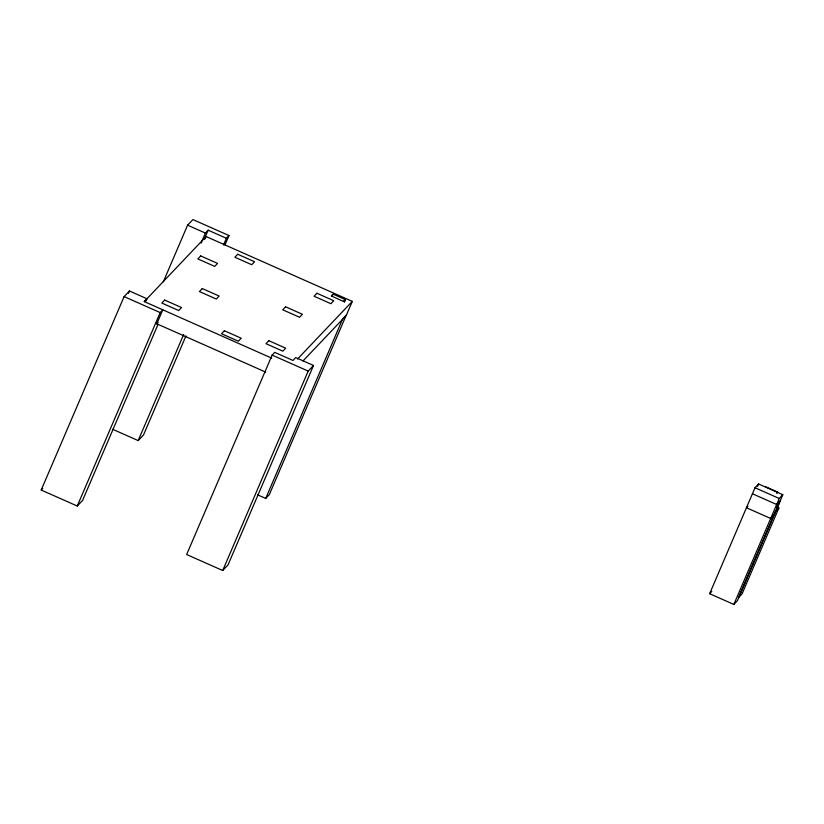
<?xml version="1.0" encoding="UTF-8"?>
<svg xmlns="http://www.w3.org/2000/svg" width="824" height="824" viewBox="0 0 824 824"><rect width="100%" height="100%" fill="white"/><g stroke="black" fill="none" stroke-linecap="round" stroke-linejoin="round"><path stroke-width="1.24" d="M157.909 324.677L82.585 500.415L77.26 506.029L41.2 490.033L124.105 296.599L129.44 290.985L146.94 298.741L145.92 301.11M128.431 293.344L129.44 290.985M163.317 281.818L187.594 225.168L192.919 219.565L228.979 235.551L224.931 244.996M77.26 506.029L160.165 312.584L162.802 309.814L156.725 323.987L158.074 322.565M201.077 243.142L205.392 233.068L208.132 230.184L226.394 238.28L228.979 235.551M204.3 239.135L208.132 230.184M205.083 238.878L206.082 236.54L352.291 301.388L346.296 315.376L303.026 360.912M112.579 429.252L138.175 440.593L183.67 334.451M223.51 244.996L226.394 238.28M185.987 335.862L143.5 434.99L138.175 440.593M272.126 355.093L186.646 554.521L222.707 570.517L228.032 564.904L313.511 365.475L295.713 357.575L292.963 360.459L274.711 352.363L272.126 355.093L308.176 371.078L313.511 365.475M222.707 570.517L308.176 371.078M344.257 301.821L345.256 299.483L343.474 301.368M344.483 302.006L345.483 299.678L333.154 294.117L331.361 295.991L343.69 301.553L345.483 299.678M265.719 498.427L342.619 319.001L346.204 315.232L269.304 494.658L265.719 498.427L257.654 494.843M752.466 493.772L776.682 504.504L780.256 500.745L737.429 600.675L733.854 604.435L709.639 593.702L755.011 487.746L758.585 483.987L782.8 494.719L774.23 514.712L770.656 518.471L746.441 507.738L747.873 506.235M757.575 486.335L758.585 483.987M733.854 604.435L779.226 498.489L782.8 494.719M778.886 507.965L742.064 593.888L738.489 597.647L775.312 511.735L778.886 507.965L776.579 506.945M146.94 298.741L144.241 301.584L271.755 358.152M144.262 301.605L206.082 236.54M41.2 490.033L42.724 488.436M331.588 296.187L333.38 294.302M297.536 359.017L352.291 301.388M776.754 493.473L777.949 492.216L765.836 486.84M709.639 593.702L711.792 591.436M187.594 225.168L205.392 233.068M755.011 487.746L779.226 498.489M124.105 296.599L160.165 312.584M155.818 323.368L265.761 372.139M200.706 255.934L197.863 258.921L214.724 266.399L217.557 263.412L200.706 255.934M164.687 300.08L161.854 303.067L178.705 310.545L181.548 307.558L164.687 300.08M202.271 288.565L199.439 291.552L216.29 299.03L219.132 296.032L202.271 288.565M237.714 254.256L234.871 257.243L251.722 264.72L254.565 261.733L237.714 254.256M224.375 330.743L221.532 333.73L238.393 341.208L241.226 338.221L224.375 330.743M285.547 306.806L282.714 309.793L299.565 317.271L302.408 314.274L285.547 306.806M268.82 340.693L265.977 343.68L282.828 351.158L285.671 348.171L268.82 340.693M316.91 293.251L314.068 296.238L330.918 303.716L333.761 300.729L316.91 293.251"/></g></svg>
